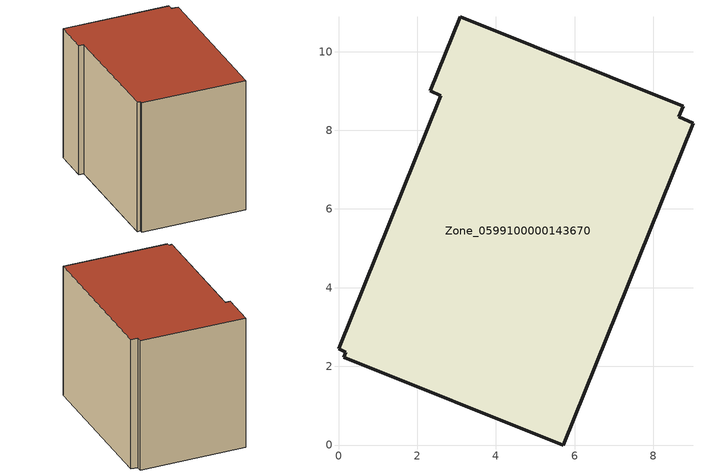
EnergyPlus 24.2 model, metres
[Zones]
Zone_0599100000143670
 floor ground (C_G): 8.66,8.34 9.01,8.18 5.72,0 0.13,2.23 0.18,2.36 0,2.44 2.6,8.88 2.33,9 3.09,10.88 8.76,8.62 z0
 wall outside (C_F): 9.01,8.18 8.66,8.34 8.76,8.62 3.09,10.88 2.33,9 2.6,8.88 0,2.44 0.18,2.36 0.13,2.23 5.72,0 9.01,8.18 z0:7.76
 roof outside (C_R): 8.66,8.34 8.76,8.62 3.09,10.88 2.33,9 2.6,8.88 0,2.44 0.18,2.36 0.13,2.23 5.72,0 9.01,8.18 z7.76
[BUILDING]
Pand.0599100000143670: North Axis=0; Terrain=City; Loads Convergence Tolerance Value=0.04; Temperature Convergence Tolerance Value=0.4; Solar Distribution=FullExterior; Maximum Number of Warmup Days=25; Minimum Number of Warmup Days=1
[Site:Location]
Rotterdam.The.Hague.AP_ZH_NLD Design_Conditions: Latitude=51.96; Longitude=4.45; Time Zone=1; Elevation=-4.5
[SITE:GROUNDTEMPERATURE:BUILDINGSURFACE]
18, 18, 18, 18, 18, 18, 18, 18, 18, 18, 18, 18
[MATERIAL] Thermal Absorptance=0.9; Solar Absorptance=0.7; Visible Absorptance=0.7
Name | Roughness | Thickness | Conductivity | Density | Specific Heat
G.TI.1975-1991 | MediumSmooth | 0.15 | 0.288461 | 540 | 1210
F.TI.1975-1991 | Rough | 0.3 | 0.230769 | 1920 | 840
R.TI.1975-1991 | MediumRough | 0.2 | 0.153846 | 1500 | 1000
[CONSTRUCTION]
C_G: G.TI.1975-1991
C_F: F.TI.1975-1991
C_R: R.TI.1975-1991
[ZONE]
Zone_0599100000143670: Type=1; Multiplier=1; Ceiling Height=Autocalculate; Volume=Autocalculate; Floor Area=autocalculate; Part of Total Floor Area=Yes
[ZONEINFILTRATION:DESIGNFLOWRATE]
Infil_Zone_0599100000143670: Zone or ZoneList or Space or SpaceList=Zone_0599100000143670; Schedule=AlwaysOn; Design Flow Rate Calculation Method=Flow/Area; Flow Rate per Floor Area=0.003; Constant Term Coefficient=1; Temperature Term Coefficient=0; Velocity Term Coefficient=0; Velocity Squared Term Coefficient=0
[HVACTEMPLATE:ZONE:IDEALLOADSAIRSYSTEM]
Zone_0599100000143670: Maximum Heating Supply Air Temperature=50; Minimum Cooling Supply Air Temperature=13; Maximum Heating Supply Air Humidity Ratio=0.0156; Minimum Cooling Supply Air Humidity Ratio=0.0077; Heating Limit=NoLimit; Cooling Limit=NoLimit; Dehumidification Control Type=ConstantSensibleHeatRatio; Cooling Sensible Heat Ratio=0.7; Dehumidification Setpoint=60; Humidification Control Type=None; Humidification Setpoint=30; Outdoor Air Method=None; Outdoor Air Flow Rate per Person=0.00944; Outdoor Air Flow Rate per Zone Floor Area=0; Outdoor Air Flow Rate per Zone=0; Demand Controlled Ventilation Type=None; Outdoor Air Economizer Type=NoEconomizer; Heat Recovery Type=None; Sensible Heat Recovery Effectiveness=0.7; Latent Heat Recovery Effectiveness=0.65
[ZONECONTROL:THERMOSTAT]
ThermostatControl_Zone_0599100000143670: Zone or ZoneList=Zone_0599100000143670; Control Type Schedule=DualSetpointControlType; Control 1=Thermostat_Zone_0599100000143670; Temperature Difference Between Cutout And Setpoint=0
[THERMOSTATSETPOINT:DUALSETPOINT]
Thermostat_Zone_0599100000143670: Heating Setpoint Temperature Schedule=HeatingSetpoint_Zone_0599100000143670; Cooling Setpoint Temperature Schedule=CoolingSetpoint_Zone_0599100000143670
[SCHEDULE:COMPACT]
HeatingSetpoint_Zone_0599100000143670: Through: 12/31, For: AllDays, Until: 24:00, 21
CoolingSetpoint_Zone_0599100000143670: Through: 12/31, For: AllDays, Until: 24:00, 24
DualSetpointControlType: Through: 12/31, For: AllDays, Until: 24:00, 4
AlwaysOn: Through: 12/31, For: AllDays, Until: 24:00, 1
